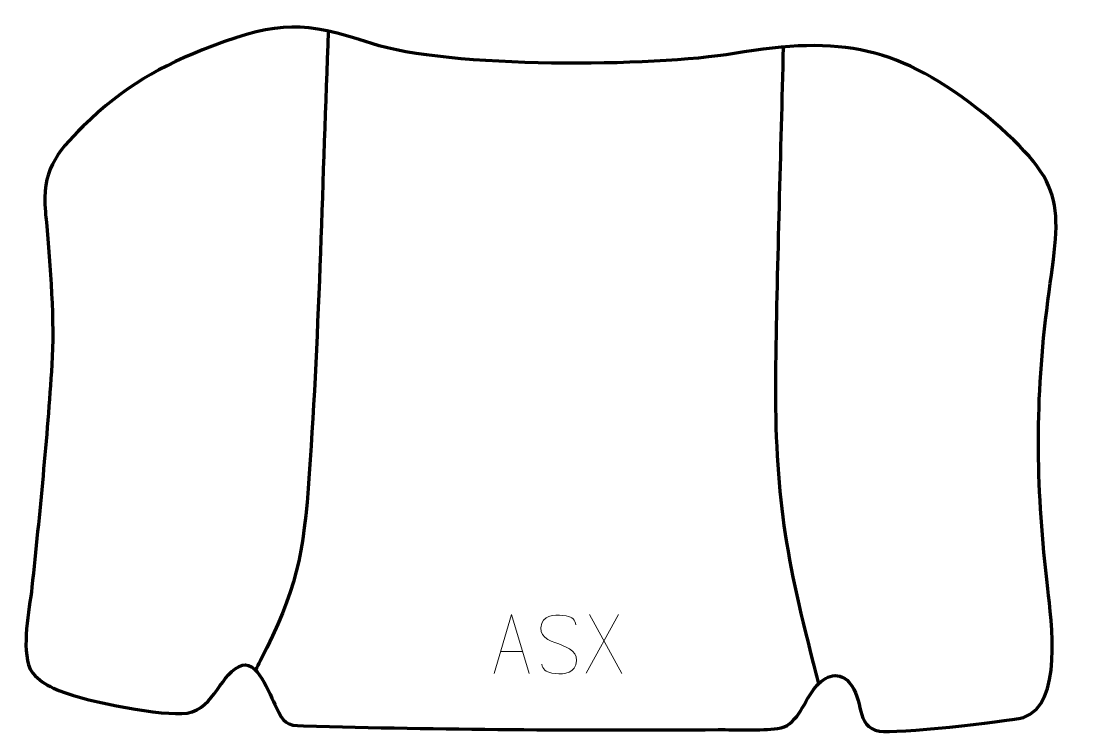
# Model space of a CAD drawing. Header units: millimetres. Extents: x -538 to -91, y 319 to 622.
import ezdxf

# ---------------------------------------------------------------- set-up
doc = ezdxf.new("R2010")
doc.units = ezdxf.units.MM
doc.header["$MEASUREMENT"] = 0
doc.layers.add('layer 2', color=7, linetype='Continuous')
doc.layers.add('layer 3', color=7, linetype='Continuous')

msp = doc.modelspace()

# ---------------------------------------------------------------- linework, layer by layer
at = {"layer": 'layer 2', "color": 142, "lineweight": 158}
for points in [[(-407.7803, 617.6215), (-410.2946, 555.2506), (-411.4806, 491.7753), (-415.8543, 429.6024), (-415.8543, 429.6024), (-418.3332, 394.363), (-421.0978, 380.1154), (-436.7614, 349.9047), (-436.7614, 349.9047), (-437.4327, 348.5952), (-438.1007, 347.2844), (-438.7682, 345.973)], [(-214.3086, 610.8924), (-215.3812, 565.8256), (-216.8874, 520.7163), (-217.5184, 475.653), (-217.5184, 475.653), (-218.2328, 424.6352), (-213.9801, 396.6847), (-201.4965, 348.9668), (-201.4965, 348.9668), (-200.7365, 346.0484), (-199.9764, 343.1299), (-199.2163, 340.2116)]]:
    msp.add_open_spline(points, degree=3, knots=[0, 0, 0, 0, 0.25, 0.25, 0.25, 0.25, 0.5, 0.5, 0.5, 0.5, 1, 1, 1, 1], dxfattribs=at)
at = {"layer": 'layer 2', "color": 250, "lineweight": 9}
for points, knots in [([(-337.217, 344.5974), (-337.217, 344.5974), (-329.846, 369.5509), (-329.846, 369.5509), (-329.846, 369.5509), (-329.846, 369.5509), (-322.2761, 344.5974), (-322.2761, 344.5974)], [0, 0, 0, 0, 0.33333333, 0.33333333, 0.33333333, 0.33333333, 1, 1, 1, 1]), ([(-309.7465, 357.0742), (-313.9948, 358.5446), (-318.9029, 360.3404), (-316.8978, 365.8607), (-316.8978, 365.8607), (-315.3943, 370.0006), (-310.1807, 369.6121), (-306.5771, 369.011), (-306.5771, 369.011), (-303.7165, 368.5338), (-302.8518, 367.3206), (-302.5412, 365.2365)], [0, 0, 0, 0, 0.25, 0.25, 0.25, 0.25, 0.5, 0.5, 0.5, 0.5, 1, 1, 1, 1]), ([(-309.7465, 357.0741), (-305.7279, 355.4274), (-300.6984, 353.5391), (-302.5324, 348.1788), (-302.5324, 348.1788), (-303.9922, 343.9124), (-308.903, 344.1691), (-312.6291, 344.7238), (-312.6291, 344.7238), (-315.3791, 345.1336), (-316.6, 346.3471), (-316.978, 348.4593)], [0, 0, 0, 0, 0.25, 0.25, 0.25, 0.25, 0.5, 0.5, 0.5, 0.5, 1, 1, 1, 1])]:
    msp.add_open_spline(points, degree=3, knots=knots, dxfattribs=at)
for points in [[(-284.3308, 369.5509), (-284.3308, 369.5509), (-298.0714, 344.6551), (-298.0714, 344.6551)], [(-296.6168, 369.5509), (-296.6168, 369.5509), (-282.8762, 344.5974), (-282.8762, 344.5974)], [(-334.4944, 353.8468), (-334.4944, 353.8468), (-324.9987, 353.8468), (-324.9987, 353.8468)]]:
    msp.add_open_spline(points, degree=3, dxfattribs=at)
at = {"layer": 'layer 3', "color": 242, "lineweight": 158}
msp.add_open_spline([(-528.0936, 540.836), (-529.6163, 558.1815), (-523.916, 565.4083), (-511.9852, 577.2078), (-511.9852, 577.2078), (-494.849, 594.002), (-479.4378, 602.6514), (-457.1526, 611.3092), (-457.1526, 611.3092), (-428.1193, 621.9418), (-418.6001, 621.8843), (-389.307, 612.3604), (-389.307, 612.3604), (-356.7705, 601.782), (-269.3767, 602.2352), (-235.1593, 608.1748), (-235.1593, 608.1748), (-189.4078, 615.7599), (-165.1435, 611.6013), (-128.3312, 582.0297), (-128.3312, 582.0297), (-91.4824, 550.9756), (-96.5531, 543.6731), (-102.2472, 498.8692), (-102.2472, 498.8692), (-107.3465, 456.691), (-106.5995, 422.6141), (-101.7761, 380.5347), (-101.7761, 380.5347), (-100.2555, 367.0587), (-95.178, 331.2402), (-112.1436, 325.8258), (-112.1436, 325.8258), (-120.4954, 323.989), (-166.6843, 318.8195), (-173.3157, 320.0183), (-173.3157, 320.0183), (-184.0177, 321.9528), (-179.6244, 333.4694), (-186.1869, 340.7441), (-186.1869, 340.7441), (-191.2876, 346.3983), (-197.6162, 342.7899), (-201.3204, 337.8337), (-201.3204, 337.8337), (-205.9217, 331.6774), (-208.5898, 322.0543), (-216.6908, 321.0859), (-216.6908, 321.0859), (-223.7607, 320.2406), (-234.482, 320.6951), (-241.9437, 320.6673), (-241.9437, 320.6673), (-300.7678, 320.2352), (-359.5193, 320.7236), (-418.3259, 322.241), (-418.3259, 322.241), (-425.7181, 322.4317), (-426.6173, 323.4915), (-430.0045, 330.2227), (-430.0045, 330.2227), (-432.6365, 335.453), (-438.0752, 351.6245), (-445.7199, 347.5687), (-445.7199, 347.5687), (-454.6882, 342.8108), (-456.8321, 327.9311), (-470.0984, 327.4852), (-470.0984, 327.4852), (-482.786, 327.0587), (-513.3612, 333.0238), (-524.658, 338.3455), (-524.658, 338.3455), (-528.1671, 339.9987), (-530.9255, 341.659), (-533.3999, 344.6824), (-533.3999, 344.6824), (-533.3999, 344.6824), (-534.0153, 345.5203), (-534.0153, 345.5203), (-534.0153, 345.5203), (-534.0153, 345.5203), (-534.5661, 346.3643), (-534.5661, 346.3643), (-534.5661, 346.3643), (-538.4476, 355.64), (-534.926, 371.0483), (-533.8214, 381.2953), (-533.8214, 381.2953), (-530.4985, 412.5803), (-527.364, 444.4773), (-525.3229, 475.8595), (-525.3229, 475.8595), (-524.1748, 493.511), (-526.0301, 518.4544), (-527.6693, 536.389), (-527.6693, 536.389), (-527.8049, 537.8723), (-527.9486, 539.3536), (-528.0936, 540.836)], degree=3, knots=[0, 0, 0, 0, 0.03846154, 0.03846154, 0.03846154, 0.03846154, 0.07692308, 0.07692308, 0.07692308, 0.07692308, 0.11538462, 0.11538462, 0.11538462, 0.11538462, 0.15384615, 0.15384615, 0.15384615, 0.15384615, 0.19230769, 0.19230769, 0.19230769, 0.19230769, 0.23076923, 0.23076923, 0.23076923, 0.23076923, 0.26923077, 0.26923077, 0.26923077, 0.26923077, 0.30769231, 0.30769231, 0.30769231, 0.30769231, 0.34615385, 0.34615385, 0.34615385, 0.34615385, 0.38461538, 0.38461538, 0.38461538, 0.38461538, 0.42307692, 0.42307692, 0.42307692, 0.42307692, 0.46153846, 0.46153846, 0.46153846, 0.46153846, 0.5, 0.5, 0.5, 0.5, 0.53846154, 0.53846154, 0.53846154, 0.53846154, 0.57692308, 0.57692308, 0.57692308, 0.57692308, 0.61538462, 0.61538462, 0.61538462, 0.61538462, 0.65384615, 0.65384615, 0.65384615, 0.65384615, 0.69230769, 0.69230769, 0.69230769, 0.69230769, 0.73076923, 0.73076923, 0.73076923, 0.73076923, 0.76923077, 0.76923077, 0.76923077, 0.76923077, 0.80769231, 0.80769231, 0.80769231, 0.80769231, 0.84615385, 0.84615385, 0.84615385, 0.84615385, 0.88461538, 0.88461538, 0.88461538, 0.88461538, 0.92307692, 0.92307692, 0.92307692, 0.92307692, 1, 1, 1, 1], dxfattribs=at)

doc.saveas('drawing.dxf')
